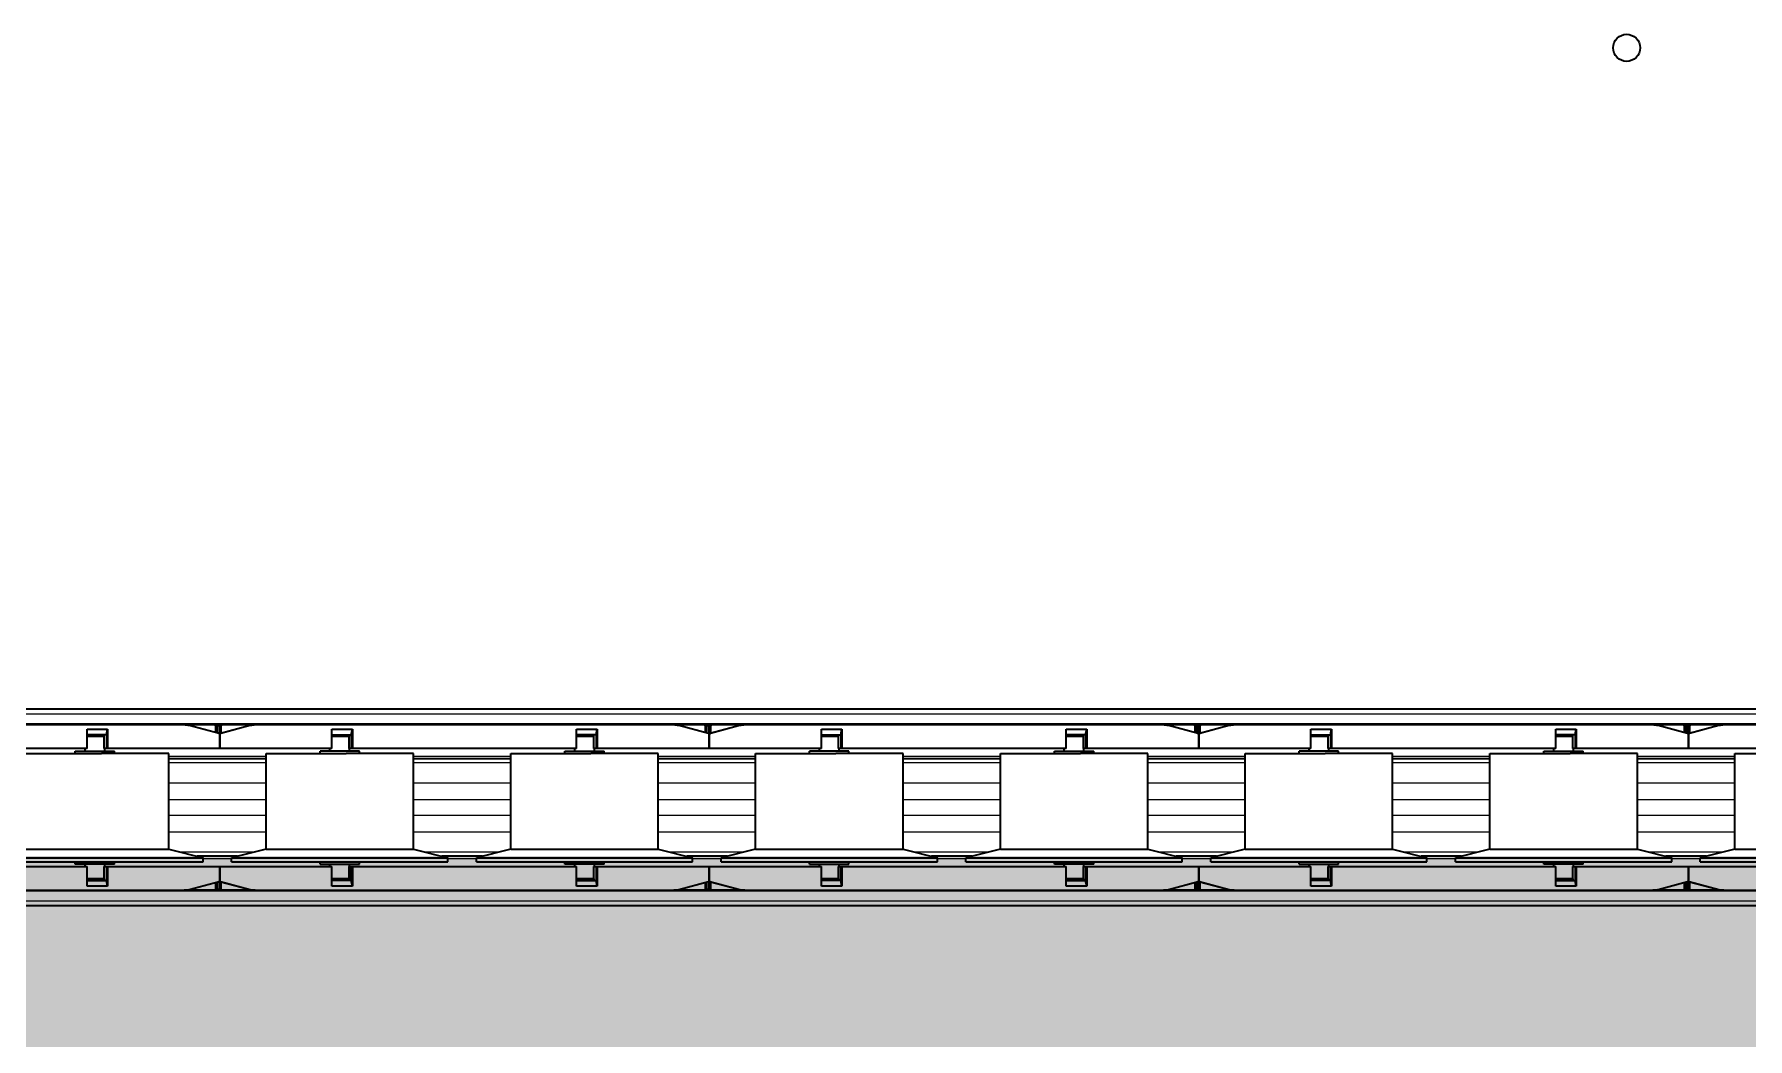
# Model space of a CAD drawing. Header units: inches. Extents: x 185496 to 352137, y 107182 to 179410.
# Drawn here: x 237867.9 to 238216.6, y 165410.5 to 165614.7 of the extents above; entities that cross this region are included whole.
import ezdxf

# ---------------------------------------------------------------- set-up
doc = ezdxf.new("R2010")
doc.units = ezdxf.units.IN
doc.header["$MEASUREMENT"] = 0
doc.layers.add('DIM', color=2, linetype='Continuous')
doc.layers.add('ZSX', color=4, linetype='Continuous')

# ---------------------------------------------------------------- blocks, each defined once
blk = doc.blocks.new('生产区')
at = {"layer": 'ZSX', "color": 0, "const_width": 0.35, "elevation": -1257.5994}
blk.add_lwpolyline([(120630.4528, 1544.4298), (120678.1725, 1544.4298)], dxfattribs=at)
blk = doc.blocks.new('liaojia')
at = {"color": 7, "lineweight": 35}
for p, q in [((800063.27, -279446.99), (800063.27, -280642.43)), ((800066.47, -279446.92), (800066.47, -280642.36)), ((800063.27, -279449.31), (800063.27, -280642.59)), ((800103.27, -279464.13), (800103.27, -280642.43))]:
    blk.add_line(p, q, dxfattribs=at)
at = {"color": 7, "lineweight": 13}
for p, q in [((800064.27, -279446.91), (800064.27, -280642.34)), ((800066.27, -279446.91), (800066.27, -280642.34)), ((800100.27, -279465.13), (800100.27, -280642.34)), ((800102.27, -279465.13), (800102.27, -280642.34))]:
    blk.add_line(p, q, dxfattribs=at)
at = {"color": 7, "lineweight": 35, "ltscale": 0.212965}
for p, q in [((800066.47, -279553.75), (800066.47, -279638.93)), ((800100.07, -279638.93), (800100.07, -279553.75)), ((800066.47, -279653.37), (800066.47, -279738.55)), ((800100.07, -279738.55), (800100.07, -279653.37)), ((800066.47, -279752.99), (800066.47, -279838.17)), ((800100.07, -279838.17), (800100.07, -279752.99)), ((800066.47, -279852.6), (800066.47, -279937.79)), ((800100.07, -279937.79), (800100.07, -279852.6)), ((800066.47, -279952.22), (800066.47, -280037.41)), ((800100.07, -280037.41), (800100.07, -279952.22))]:
    blk.add_line(p, q, dxfattribs=at)
at = {"color": 7, "lineweight": 35, "ltscale": 0.040768}
for p, q in [((800072.27, -279636.72), (800072.27, -279620.41)), ((800091.73, -279636.72), (800091.73, -279620.41)), ((800072.27, -279686.53), (800072.27, -279670.22)), ((800091.73, -279686.53), (800091.73, -279670.22)), ((800072.27, -279736.34), (800072.27, -279720.03)), ((800091.73, -279736.34), (800091.73, -279720.03)), ((800072.27, -279786.15), (800072.27, -279769.84)), ((800091.73, -279786.15), (800091.73, -279769.84)), ((800072.27, -279835.96), (800072.27, -279819.65)), ((800091.73, -279835.96), (800091.73, -279819.65)), ((800072.27, -279885.77), (800072.27, -279869.46)), ((800091.73, -279885.77), (800091.73, -279869.46)), ((800072.27, -279935.58), (800072.27, -279919.27)), ((800091.73, -279935.58), (800091.73, -279919.27)), ((800072.27, -279985.39), (800072.27, -279969.08)), ((800091.73, -279985.39), (800091.73, -279969.08))]:
    blk.add_line(p, q, dxfattribs=at)
at = {"color": 7, "lineweight": 35, "ltscale": 0.059793}
for p, q in [((800093.47, -279643.72), (800093.47, -279619.8)), ((800094.27, -279643.72), (800094.27, -279619.8)), ((800093.47, -279793.15), (800093.47, -279769.23)), ((800094.27, -279793.15), (800094.27, -279769.23)), ((800093.47, -279842.96), (800093.47, -279819.04)), ((800094.27, -279842.96), (800094.27, -279819.04)), ((800093.47, -279892.77), (800093.47, -279868.85)), ((800094.27, -279892.77), (800094.27, -279868.85)), ((800093.47, -279942.58), (800093.47, -279918.66)), ((800094.27, -279942.58), (800094.27, -279918.66)), ((800093.47, -279992.39), (800093.47, -279968.47)), ((800094.27, -279992.39), (800094.27, -279968.47))]:
    blk.add_line(p, q, dxfattribs=at)
at = {"color": 7, "lineweight": 35, "ltscale": 0.057032}
for p, q in [((800071.27, -279623.34), (800071.27, -279646.15)), ((800095.27, -279646.15), (800095.27, -279623.34)), ((800071.27, -279646.15), (800071.27, -279668.96)), ((800095.27, -279668.96), (800095.27, -279646.15)), ((800071.27, -279722.96), (800071.27, -279745.77)), ((800095.27, -279745.77), (800095.27, -279722.96)), ((800071.27, -279745.77), (800071.27, -279768.58)), ((800095.27, -279768.58), (800095.27, -279745.77)), ((800071.27, -279822.57), (800071.27, -279845.39)), ((800095.27, -279845.39), (800095.27, -279822.57)), ((800071.27, -279845.39), (800071.27, -279868.2)), ((800095.27, -279868.2), (800095.27, -279845.39)), ((800071.27, -279922.19), (800071.27, -279945.01)), ((800095.27, -279945.01), (800095.27, -279922.19)), ((800071.27, -279945.01), (800071.27, -279967.82)), ((800095.27, -279967.82), (800095.27, -279945.01))]:
    blk.add_line(p, q, dxfattribs=at)
at = {"color": 7, "lineweight": 35, "ltscale": 0.048637}
for p, q in [((800091.73, -279636.72), (800072.27, -279636.72)), ((800091.73, -279656.53), (800072.27, -279656.53)), ((800091.73, -279686.53), (800072.27, -279686.53)), ((800091.73, -279706.34), (800072.27, -279706.34)), ((800091.73, -279736.34), (800072.27, -279736.34)), ((800091.73, -279756.15), (800072.27, -279756.15)), ((800091.73, -279786.15), (800072.27, -279786.15)), ((800091.73, -279805.96), (800072.27, -279805.96)), ((800091.73, -279835.96), (800072.27, -279835.96)), ((800091.73, -279855.77), (800072.27, -279855.77)), ((800091.73, -279885.77), (800072.27, -279885.77)), ((800091.73, -279905.58), (800072.27, -279905.58)), ((800091.73, -279935.58), (800072.27, -279935.58)), ((800091.73, -279955.39), (800072.27, -279955.39))]:
    blk.add_line(p, q, dxfattribs=at)
at = {"color": 7, "lineweight": 13, "ltscale": 0.049524}
for p, q in [((800072.87, -279636.72), (800072.87, -279656.53)), ((800074.19, -279636.72), (800074.19, -279656.53)), ((800078.31, -279636.72), (800078.31, -279656.53)), ((800081.67, -279636.72), (800081.67, -279656.53)), ((800084.88, -279636.72), (800084.88, -279656.53)), ((800088.24, -279636.72), (800088.24, -279656.53)), ((800072.87, -279686.53), (800072.87, -279706.34)), ((800074.19, -279686.53), (800074.19, -279706.34)), ((800078.31, -279686.53), (800078.31, -279706.34)), ((800081.67, -279686.53), (800081.67, -279706.34)), ((800084.88, -279686.53), (800084.88, -279706.34)), ((800088.24, -279686.53), (800088.24, -279706.34)), ((800072.87, -279736.34), (800072.87, -279756.15)), ((800074.19, -279736.34), (800074.19, -279756.15)), ((800074.19, -279786.15), (800074.19, -279805.96)), ((800078.31, -279786.15), (800078.31, -279805.96)), ((800081.67, -279786.15), (800081.67, -279805.96)), ((800084.88, -279786.15), (800084.88, -279805.96)), ((800088.24, -279786.15), (800088.24, -279805.96)), ((800072.87, -279835.96), (800072.87, -279855.77)), ((800074.19, -279835.96), (800074.19, -279855.77)), ((800078.31, -279835.96), (800078.31, -279855.77)), ((800081.67, -279835.96), (800081.67, -279855.77)), ((800084.88, -279835.96), (800084.88, -279855.77)), ((800088.24, -279835.96), (800088.24, -279855.77)), ((800072.87, -279885.77), (800072.87, -279905.58)), ((800074.19, -279885.77), (800074.19, -279905.58)), ((800078.31, -279885.77), (800078.31, -279905.58)), ((800081.67, -279885.77), (800081.67, -279905.58)), ((800084.88, -279885.77), (800084.88, -279905.58)), ((800088.24, -279885.77), (800088.24, -279905.58)), ((800072.87, -279935.58), (800072.87, -279955.39)), ((800074.19, -279935.58), (800074.19, -279955.39)), ((800078.31, -279935.58), (800078.31, -279955.39)), ((800081.67, -279935.58), (800081.67, -279955.39)), ((800084.88, -279935.58), (800084.88, -279955.39)), ((800088.24, -279935.58), (800088.24, -279955.39))]:
    blk.add_line(p, q, dxfattribs=at)
at = {"color": 7, "lineweight": 35, "ltscale": 0.049524}
for p, q in [((800073.37, -279636.72), (800073.37, -279656.53)), ((800073.37, -279686.53), (800073.37, -279706.34)), ((800073.37, -279736.34), (800073.37, -279756.15)), ((800073.37, -279835.96), (800073.37, -279855.77)), ((800073.37, -279885.77), (800073.37, -279905.58)), ((800073.37, -279935.58), (800073.37, -279955.39))]:
    blk.add_line(p, q, dxfattribs=at)
at = {"color": 7, "lineweight": 35, "ltscale": 0.018036}
for p, q in [((800091.73, -279636.72), (800093.47, -279643.72)), ((800091.73, -279656.53), (800093.47, -279649.53)), ((800091.73, -279686.53), (800093.47, -279693.53)), ((800091.73, -279706.34), (800093.47, -279699.34)), ((800091.73, -279736.34), (800093.47, -279743.34)), ((800091.73, -279756.15), (800093.47, -279749.15)), ((800091.73, -279786.15), (800093.47, -279793.15)), ((800091.73, -279805.96), (800093.47, -279798.96)), ((800091.73, -279835.96), (800093.47, -279842.96)), ((800091.73, -279855.77), (800093.47, -279848.77)), ((800091.73, -279885.77), (800093.47, -279892.77)), ((800091.73, -279905.58), (800093.47, -279898.58)), ((800091.73, -279935.58), (800093.47, -279942.58)), ((800091.73, -279955.39), (800093.47, -279948.39))]:
    blk.add_line(p, q, dxfattribs=at)
at = {"color": 7, "lineweight": 35, "ltscale": 4.15802e-05}
for p, q in [((800066.47, -279638.93), (800066.47, -279638.95)), ((800066.47, -279838.17), (800066.47, -279838.19)), ((800066.47, -279937.79), (800066.47, -279937.81))]:
    blk.add_line(p, q, dxfattribs=at)
at = {"color": 7, "lineweight": 35, "ltscale": 0.015631}
for p, q in [((800066.61, -279639.96), (800068.23, -279646)), ((800098.31, -279646), (800099.94, -279639.96)), ((800066.61, -279739.58), (800068.23, -279745.62)), ((800098.31, -279745.62), (800099.94, -279739.58)), ((800068.23, -279745.92), (800066.61, -279751.95)), ((800099.94, -279751.95), (800098.31, -279745.92)), ((800066.61, -279839.2), (800068.23, -279845.24)), ((800098.31, -279845.24), (800099.94, -279839.2)), ((800068.23, -279845.54), (800066.61, -279851.57)), ((800099.94, -279851.57), (800098.31, -279845.54)), ((800066.61, -279938.82), (800068.23, -279944.86)), ((800098.31, -279944.86), (800099.94, -279938.82)), ((800068.23, -279945.15), (800066.61, -279951.19)), ((800099.94, -279951.19), (800098.31, -279945.15))]:
    blk.add_line(p, q, dxfattribs=at)
at = {"color": 7, "lineweight": 13, "ltscale": 0.000675583}
for p, q in [((800066.61, -279640.23), (800066.61, -279639.96)), ((800099.94, -279639.96), (800099.94, -279640.23)), ((800066.61, -279739.85), (800066.61, -279739.58)), ((800099.94, -279739.58), (800099.94, -279739.85))]:
    blk.add_line(p, q, dxfattribs=at)
at = {"color": 7, "lineweight": 35, "ltscale": 0.014723}
for p, q in [((800068.14, -279645.92), (800066.61, -279640.23)), ((800099.94, -279640.23), (800098.41, -279645.92)), ((800068.14, -279745.54), (800066.61, -279739.85)), ((800099.94, -279739.85), (800098.41, -279745.54))]:
    blk.add_line(p, q, dxfattribs=at)
at = {"color": 7, "lineweight": 13, "ltscale": 0.036825}
for p, q in [((800092.36, -279639.26), (800092.36, -279653.99)), ((800092.36, -279689.07), (800092.36, -279703.8)), ((800092.36, -279738.88), (800092.36, -279753.61)), ((800092.36, -279788.69), (800092.36, -279803.42)), ((800092.36, -279838.5), (800092.36, -279853.23)), ((800092.36, -279888.31), (800092.36, -279903.04)), ((800092.36, -279938.12), (800092.36, -279952.85))]:
    blk.add_line(p, q, dxfattribs=at)
at = {"color": 7, "lineweight": 35, "ltscale": 0.000675583}
for p, q in [((800100.07, -279639.2), (800100.07, -279638.93)), ((800100.07, -279738.82), (800100.07, -279738.55))]:
    blk.add_line(p, q, dxfattribs=at)
at = {"color": 7, "lineweight": 35, "ltscale": 0.036052}
for p, q in [((800100.07, -279638.94), (800100.07, -279653.37)), ((800100.07, -279738.56), (800100.07, -279752.98)), ((800100.07, -279838.18), (800100.07, -279852.6)), ((800100.07, -279937.8), (800100.07, -279952.22))]:
    blk.add_line(p, q, dxfattribs=at)
at = {"color": 7, "lineweight": 35, "ltscale": 0.000635253}
for p, q in [((800066.54, -279645.92), (800066.47, -279645.68)), ((800066.54, -279745.54), (800066.47, -279745.29)), ((800100.07, -279745.29), (800100.01, -279745.54))]:
    blk.add_line(p, q, dxfattribs=at)
at = {"color": 7, "lineweight": 35, "ltscale": 0.020541}
for p, q in [((800093.17, -279642.52), (800093.17, -279650.73)), ((800093.17, -279692.33), (800093.17, -279700.54)), ((800093.17, -279742.14), (800093.17, -279750.35)), ((800093.17, -279791.94), (800093.17, -279800.16)), ((800093.17, -279841.75), (800093.17, -279849.97)), ((800093.17, -279891.56), (800093.17, -279899.78)), ((800093.17, -279941.37), (800093.17, -279949.59))]:
    blk.add_line(p, q, dxfattribs=at)
at = {"color": 7, "lineweight": 35, "ltscale": 0.002}
for p, q in [((800094.27, -279643.72), (800093.47, -279643.72)), ((800094.27, -279649.53), (800093.47, -279649.53)), ((800094.27, -279693.53), (800093.47, -279693.53)), ((800094.27, -279699.34), (800093.47, -279699.34)), ((800094.27, -279743.34), (800093.47, -279743.34)), ((800094.27, -279749.15), (800093.47, -279749.15)), ((800094.27, -279793.15), (800093.47, -279793.15)), ((800094.27, -279798.96), (800093.47, -279798.96)), ((800094.27, -279842.96), (800093.47, -279842.96)), ((800094.27, -279848.77), (800093.47, -279848.77)), ((800094.27, -279892.77), (800093.47, -279892.77)), ((800094.27, -279898.58), (800093.47, -279898.58)), ((800094.27, -279942.58), (800093.47, -279942.58)), ((800094.27, -279948.39), (800093.47, -279948.39))]:
    blk.add_line(p, q, dxfattribs=at)
at = {"color": 7, "lineweight": 13, "ltscale": 0.014524}
for p, q in [((800093.67, -279643.72), (800093.67, -279649.53)), ((800093.67, -279693.53), (800093.67, -279699.34)), ((800093.67, -279743.34), (800093.67, -279749.15)), ((800093.67, -279793.15), (800093.67, -279798.96)), ((800093.67, -279842.96), (800093.67, -279848.77)), ((800093.67, -279892.77), (800093.67, -279898.58)), ((800093.67, -279942.58), (800093.67, -279948.39))]:
    blk.add_line(p, q, dxfattribs=at)
at = {"color": 7, "lineweight": 35, "ltscale": 0.000635622}
for p, q in [((800100.07, -279645.68), (800100.01, -279645.92)), ((800066.47, -279647.16), (800066.54, -279646.92)), ((800100.01, -279646.92), (800100.07, -279647.16)), ((800066.47, -279746.78), (800066.54, -279746.54)), ((800100.01, -279746.54), (800100.07, -279746.78)), ((800066.54, -279845.16), (800066.47, -279844.91)), ((800066.47, -279846.4), (800066.54, -279846.16)), ((800100.07, -279844.91), (800100.01, -279845.16)), ((800100.01, -279846.16), (800100.07, -279846.4)), ((800066.54, -279944.78), (800066.47, -279944.53)), ((800100.07, -279944.53), (800100.01, -279944.78))]:
    blk.add_line(p, q, dxfattribs=at)
at = {"color": 7, "lineweight": 35, "ltscale": 0.001135}
for p, q in [((800066.47, -279646.24), (800066.6, -279646.68)), ((800099.95, -279646.68), (800100.07, -279646.24)), ((800066.47, -279745.86), (800066.6, -279746.3)), ((800099.95, -279746.3), (800100.07, -279745.86)), ((800066.47, -279845.48), (800066.6, -279845.92)), ((800099.95, -279845.92), (800100.07, -279845.48)), ((800066.47, -279945.1), (800066.6, -279945.54)), ((800099.95, -279945.54), (800100.07, -279945.1))]:
    blk.add_line(p, q, dxfattribs=at)
at = {"color": 7, "lineweight": 35, "ltscale": 0.004}
for p, q in [((800066.54, -279645.92), (800068.14, -279645.92)), ((800098.41, -279645.92), (800100.01, -279645.92)), ((800066.54, -279745.54), (800068.14, -279745.54)), ((800098.41, -279745.54), (800100.01, -279745.54)), ((800066.54, -279845.16), (800068.14, -279845.16)), ((800098.41, -279845.16), (800100.01, -279845.16)), ((800066.54, -279944.78), (800068.14, -279944.78)), ((800098.41, -279944.78), (800100.01, -279944.78))]:
    blk.add_line(p, q, dxfattribs=at)
at = {"color": 7, "lineweight": 35, "ltscale": 0.000697327}
for p, q in [((800066.54, -279646.2), (800066.54, -279645.92)), ((800100.01, -279645.92), (800100.01, -279646.2)), ((800066.54, -279745.82), (800066.54, -279745.54)), ((800100.01, -279745.54), (800100.01, -279745.82))]:
    blk.add_line(p, q, dxfattribs=at)
at = {"color": 7, "lineweight": 35, "ltscale": 0.004222}
for p, q in [((800068.23, -279646.2), (800066.54, -279646.2)), ((800100.01, -279646.2), (800098.32, -279646.2)), ((800068.23, -279745.82), (800066.54, -279745.82)), ((800100.01, -279745.82), (800098.32, -279745.82)), ((800068.23, -279845.44), (800066.54, -279845.44)), ((800100.01, -279845.44), (800098.32, -279845.44)), ((800068.23, -279945.06), (800066.54, -279945.06)), ((800100.01, -279945.06), (800098.32, -279945.06))]:
    blk.add_line(p, q, dxfattribs=at)
at = {"color": 7, "lineweight": 35, "ltscale": 0.001289}
for p, q in [((800066.67, -279646.7), (800066.54, -279646.2)), ((800100.01, -279646.2), (800099.87, -279646.7)), ((800066.67, -279746.32), (800066.54, -279745.82)), ((800100.01, -279745.82), (800099.87, -279746.32))]:
    blk.add_line(p, q, dxfattribs=at)
at = {"color": 7, "lineweight": 35, "ltscale": 0.003818}
for p, q in [((800068.07, -279646.92), (800066.54, -279646.92)), ((800100.01, -279646.92), (800098.48, -279646.92)), ((800068.07, -279746.54), (800066.54, -279746.54)), ((800100.01, -279746.54), (800098.48, -279746.54)), ((800068.07, -279846.16), (800066.54, -279846.16)), ((800100.01, -279846.16), (800098.48, -279846.16)), ((800068.07, -279945.78), (800066.54, -279945.78)), ((800100.01, -279945.78), (800098.48, -279945.78))]:
    blk.add_line(p, q, dxfattribs=at)
at = {"color": 7, "lineweight": 13, "ltscale": 0.000175476}
for p, q in [((800066.6, -279646.61), (800066.6, -279646.68)), ((800099.95, -279646.61), (800099.95, -279646.68)), ((800066.6, -279746.23), (800066.6, -279746.3)), ((800099.95, -279746.23), (800099.95, -279746.3)), ((800066.6, -279845.85), (800066.6, -279845.92)), ((800099.95, -279845.85), (800099.95, -279845.92))]:
    blk.add_line(p, q, dxfattribs=at)
at = {"color": 7, "lineweight": 35, "ltscale": 0.000493763}
for p, q in [((800066.6, -279646.61), (800066.65, -279646.8)), ((800066.6, -279746.23), (800066.65, -279746.42)), ((800066.6, -279845.85), (800066.65, -279846.04))]:
    blk.add_line(p, q, dxfattribs=at)
at = {"color": 7, "lineweight": 35, "ltscale": 0.01563}
for p, q in [((800068.23, -279646.3), (800066.61, -279652.33)), ((800099.94, -279652.33), (800098.31, -279646.3))]:
    blk.add_line(p, q, dxfattribs=at)
at = {"color": 7, "lineweight": 35, "ltscale": 0.000567703}
for p, q in [((800066.62, -279646.92), (800066.67, -279646.7)), ((800066.62, -279746.54), (800066.67, -279746.32))]:
    blk.add_line(p, q, dxfattribs=at)
at = {"color": 7, "lineweight": 35, "ltscale": 0.00363}
for p, q in [((800066.67, -279646.7), (800068.13, -279646.7)), ((800068.13, -279646.7), (800066.67, -279646.7)), ((800066.67, -279746.32), (800068.13, -279746.32)), ((800068.13, -279746.32), (800066.67, -279746.32)), ((800066.67, -279845.94), (800068.13, -279845.94)), ((800068.13, -279845.94), (800066.67, -279845.94)), ((800066.67, -279945.56), (800068.13, -279945.56)), ((800068.13, -279945.56), (800066.67, -279945.56))]:
    blk.add_line(p, q, dxfattribs=at)
at = {"color": 7, "lineweight": 35, "ltscale": 0.000907396}
for p, q in [((800068.23, -279646.22), (800068.14, -279645.87)), ((800068.23, -279845.46), (800068.14, -279845.11))]:
    blk.add_line(p, q, dxfattribs=at)
at = {"color": 7, "lineweight": 35, "ltscale": 0.000130844}
for p, q in [((800068.14, -279645.92), (800068.14, -279645.87)), ((800098.41, -279645.87), (800098.41, -279645.92)), ((800068.14, -279845.16), (800068.14, -279845.11)), ((800098.41, -279845.11), (800098.41, -279845.16)), ((800068.14, -279944.78), (800068.14, -279944.73)), ((800098.41, -279944.73), (800098.41, -279944.78))]:
    blk.add_line(p, q, dxfattribs=at)
at = {"color": 7, "lineweight": 13, "ltscale": 0.000544739}
for p, q in [((800068.23, -279646), (800068.23, -279646.22)), ((800098.31, -279646.22), (800098.31, -279646)), ((800068.23, -279745.62), (800068.23, -279745.84)), ((800098.31, -279745.84), (800098.31, -279745.62)), ((800068.23, -279845.24), (800068.23, -279845.46)), ((800098.31, -279845.46), (800098.31, -279845.24))]:
    blk.add_line(p, q, dxfattribs=at)
at = {"color": 7, "lineweight": 35, "ltscale": 0.007116}
for p, q in [((800071.27, -279646.15), (800068.43, -279646.15)), ((800068.43, -279646.15), (800071.27, -279646.15)), ((800071.27, -279745.77), (800068.43, -279745.77)), ((800068.43, -279745.77), (800071.27, -279745.77)), ((800071.27, -279845.39), (800068.43, -279845.39)), ((800068.43, -279845.39), (800071.27, -279845.39)), ((800071.27, -279945.01), (800068.43, -279945.01)), ((800068.43, -279945.01), (800071.27, -279945.01))]:
    blk.add_line(p, q, dxfattribs=at)
at = {"color": 7, "lineweight": 35, "ltscale": 0.007117}
for p, q in [((800098.12, -279646.15), (800095.27, -279646.15)), ((800095.27, -279646.15), (800098.12, -279646.15)), ((800098.12, -279745.77), (800095.27, -279745.77)), ((800095.27, -279745.77), (800098.12, -279745.77)), ((800098.12, -279845.39), (800095.27, -279845.39)), ((800095.27, -279845.39), (800098.12, -279845.39)), ((800098.12, -279945.01), (800095.27, -279945.01)), ((800095.27, -279945.01), (800098.12, -279945.01))]:
    blk.add_line(p, q, dxfattribs=at)
at = {"color": 7, "lineweight": 35, "ltscale": 0.000544739}
for p, q in [((800095.27, -279646.37), (800095.27, -279646.15)), ((800095.27, -279745.99), (800095.27, -279745.77)), ((800095.27, -279845.61), (800095.27, -279845.39)), ((800095.27, -279945.23), (800095.27, -279945.01))]:
    blk.add_line(p, q, dxfattribs=at)
at = {"color": 7, "lineweight": 35, "ltscale": 0.000827789}
for p, q in [((800095.27, -279646.7), (800095.27, -279646.37)), ((800095.27, -279746.32), (800095.27, -279745.99))]:
    blk.add_line(p, q, dxfattribs=at)
at = {"color": 7, "lineweight": 35, "ltscale": 0.000522995}
for p, q in [((800095.27, -279646.91), (800095.27, -279646.7)), ((800095.27, -279746.53), (800095.27, -279746.32)), ((800095.27, -279846.15), (800095.27, -279845.94)), ((800095.27, -279945.77), (800095.27, -279945.56))]:
    blk.add_line(p, q, dxfattribs=at)
at = {"color": 7, "lineweight": 35, "ltscale": 0.000907297}
for p, q in [((800098.41, -279645.87), (800098.31, -279646.22)), ((800098.41, -279845.11), (800098.31, -279845.46))]:
    blk.add_line(p, q, dxfattribs=at)
at = {"color": 7, "lineweight": 35, "ltscale": 0.003631}
for p, q in [((800098.42, -279646.7), (800099.87, -279646.7)), ((800099.87, -279646.7), (800098.42, -279646.7)), ((800098.42, -279746.32), (800099.87, -279746.32)), ((800099.87, -279746.32), (800098.42, -279746.32)), ((800098.42, -279845.94), (800099.87, -279845.94)), ((800099.87, -279845.94), (800098.42, -279845.94)), ((800098.42, -279945.56), (800099.87, -279945.56)), ((800099.87, -279945.56), (800098.42, -279945.56))]:
    blk.add_line(p, q, dxfattribs=at)
at = {"color": 7, "lineweight": 35, "ltscale": 0.000567604}
for p, q in [((800099.87, -279646.7), (800099.93, -279646.92)), ((800099.87, -279746.32), (800099.93, -279746.54))]:
    blk.add_line(p, q, dxfattribs=at)
at = {"color": 7, "lineweight": 35, "ltscale": 0.000493862}
for p, q in [((800099.9, -279646.8), (800099.95, -279646.61)), ((800099.9, -279746.42), (800099.95, -279746.23)), ((800099.9, -279846.04), (800099.95, -279845.85))]:
    blk.add_line(p, q, dxfattribs=at)
at = {"color": 7, "lineweight": 35, "ltscale": 0.050206}
for p, q in [((800093.47, -279669.61), (800093.47, -279649.53)), ((800094.27, -279669.61), (800094.27, -279649.53)), ((800093.47, -279719.42), (800093.47, -279699.34)), ((800094.27, -279719.42), (800094.27, -279699.34)), ((800093.47, -279819.04), (800093.47, -279798.96)), ((800094.27, -279819.04), (800094.27, -279798.96)), ((800093.47, -279868.85), (800093.47, -279848.77)), ((800094.27, -279868.85), (800094.27, -279848.77)), ((800093.47, -279918.66), (800093.47, -279898.58)), ((800094.27, -279918.66), (800094.27, -279898.58)), ((800093.47, -279968.47), (800093.47, -279948.39)), ((800094.27, -279968.47), (800094.27, -279948.39))]:
    blk.add_line(p, q, dxfattribs=at)
at = {"color": 7, "lineweight": 35, "ltscale": 0.034232}
for p, q in [((800072.27, -279656.53), (800072.27, -279670.22)), ((800091.73, -279670.22), (800091.73, -279656.53)), ((800072.27, -279706.34), (800072.27, -279720.03)), ((800091.73, -279720.03), (800091.73, -279706.34)), ((800072.27, -279756.15), (800072.27, -279769.84)), ((800091.73, -279769.84), (800091.73, -279756.15)), ((800072.27, -279805.96), (800072.27, -279819.65)), ((800091.73, -279819.65), (800091.73, -279805.96)), ((800072.27, -279855.77), (800072.27, -279869.46)), ((800091.73, -279869.46), (800091.73, -279855.77)), ((800072.27, -279905.58), (800072.27, -279919.27)), ((800091.73, -279919.27), (800091.73, -279905.58)), ((800072.27, -279955.39), (800072.27, -279969.08)), ((800091.73, -279969.08), (800091.73, -279955.39))]:
    blk.add_line(p, q, dxfattribs=at)
at = {"color": 7, "lineweight": 35, "ltscale": 0.01046}
for p, q in [((800067.31, -279673.15), (800067.31, -279668.96)), ((800099.24, -279668.96), (800099.24, -279673.15)), ((800067.31, -279722.96), (800067.31, -279718.77)), ((800099.24, -279718.77), (800099.24, -279722.96)), ((800067.31, -279772.77), (800067.31, -279768.58)), ((800099.24, -279768.58), (800099.24, -279772.77)), ((800067.31, -279822.57), (800067.31, -279818.39)), ((800099.24, -279818.39), (800099.24, -279822.57)), ((800067.31, -279872.38), (800067.31, -279868.2)), ((800099.24, -279868.2), (800099.24, -279872.38)), ((800067.31, -279922.19), (800067.31, -279918.01)), ((800099.24, -279918.01), (800099.24, -279922.19)), ((800067.31, -279972), (800067.31, -279967.82)), ((800099.24, -279967.82), (800099.24, -279972))]:
    blk.add_line(p, q, dxfattribs=at)
at = {"color": 7, "lineweight": 35, "ltscale": 0.009914}
for p, q in [((800067.31, -279668.96), (800071.27, -279668.96)), ((800095.27, -279668.96), (800099.24, -279668.96)), ((800071.27, -279673.15), (800067.31, -279673.15)), ((800099.24, -279673.15), (800095.27, -279673.15)), ((800067.31, -279718.77), (800071.27, -279718.77)), ((800095.27, -279718.77), (800099.24, -279718.77)), ((800071.27, -279722.96), (800067.31, -279722.96)), ((800099.24, -279722.96), (800095.27, -279722.96)), ((800067.31, -279768.58), (800071.27, -279768.58)), ((800095.27, -279768.58), (800099.24, -279768.58)), ((800071.27, -279772.77), (800067.31, -279772.77)), ((800099.24, -279772.77), (800095.27, -279772.77)), ((800067.31, -279818.39), (800071.27, -279818.39)), ((800095.27, -279818.39), (800099.24, -279818.39)), ((800071.27, -279822.57), (800067.31, -279822.57)), ((800099.24, -279822.57), (800095.27, -279822.57)), ((800067.31, -279868.2), (800071.27, -279868.2)), ((800095.27, -279868.2), (800099.24, -279868.2)), ((800071.27, -279872.38), (800067.31, -279872.38)), ((800099.24, -279872.38), (800095.27, -279872.38)), ((800067.31, -279918.01), (800071.27, -279918.01)), ((800095.27, -279918.01), (800099.24, -279918.01)), ((800071.27, -279922.19), (800067.31, -279922.19)), ((800099.24, -279922.19), (800095.27, -279922.19)), ((800067.31, -279967.82), (800071.27, -279967.82)), ((800095.27, -279967.82), (800099.24, -279967.82)), ((800071.27, -279972), (800067.31, -279972)), ((800099.24, -279972), (800095.27, -279972))]:
    blk.add_line(p, q, dxfattribs=at)
at = {"color": 7, "lineweight": 35, "ltscale": 0.002965}
for p, q in [((800068.47, -279669.18), (800067.31, -279668.96)), ((800099.24, -279668.96), (800098.07, -279669.18)), ((800068.47, -279718.99), (800067.31, -279718.77)), ((800099.24, -279718.77), (800098.07, -279718.99)), ((800068.47, -279768.8), (800067.31, -279768.58)), ((800099.24, -279768.58), (800098.07, -279768.8)), ((800068.47, -279818.61), (800067.31, -279818.39)), ((800099.24, -279818.39), (800098.07, -279818.61)), ((800068.47, -279868.42), (800067.31, -279868.2)), ((800099.24, -279868.2), (800098.07, -279868.42)), ((800068.47, -279918.23), (800067.31, -279918.01)), ((800099.24, -279918.01), (800098.07, -279918.23)), ((800068.47, -279968.04), (800067.31, -279967.82)), ((800099.24, -279967.82), (800098.07, -279968.04))]:
    blk.add_line(p, q, dxfattribs=at)
at = {"color": 7, "lineweight": 35, "ltscale": 0.007}
for p, q in [((800068.47, -279669.18), (800071.27, -279669.18)), ((800095.27, -279669.18), (800098.07, -279669.18)), ((800068.47, -279718.99), (800071.27, -279718.99)), ((800098.07, -279718.99), (800095.27, -279718.99)), ((800068.47, -279768.8), (800071.27, -279768.8)), ((800095.27, -279768.8), (800098.07, -279768.8)), ((800068.47, -279818.61), (800071.27, -279818.61)), ((800098.07, -279818.61), (800095.27, -279818.61)), ((800068.47, -279868.42), (800071.27, -279868.42)), ((800095.27, -279868.42), (800098.07, -279868.42)), ((800068.47, -279918.23), (800071.27, -279918.23)), ((800098.07, -279918.23), (800095.27, -279918.23)), ((800068.47, -279968.04), (800071.27, -279968.04)), ((800095.27, -279968.04), (800098.07, -279968.04))]:
    blk.add_line(p, q, dxfattribs=at)
at = {"color": 7, "lineweight": 35, "ltscale": 0.009916}
for p, q in [((800068.47, -279669.18), (800068.47, -279673.15)), ((800098.07, -279673.15), (800098.07, -279669.18)), ((800068.47, -279722.96), (800068.47, -279718.99)), ((800098.07, -279718.99), (800098.07, -279722.96)), ((800068.47, -279768.8), (800068.47, -279772.77)), ((800098.07, -279772.77), (800098.07, -279768.8))]:
    blk.add_line(p, q, dxfattribs=at)
at = {"color": 7, "lineweight": 35, "ltscale": 0.000749969}
for p, q in [((800068.77, -279669.64), (800068.47, -279669.64)), ((800097.77, -279669.64), (800098.07, -279669.64)), ((800068.47, -279719.45), (800068.77, -279719.45)), ((800097.77, -279719.45), (800098.07, -279719.45)), ((800068.77, -279769.26), (800068.47, -279769.26)), ((800097.77, -279769.26), (800098.07, -279769.26)), ((800068.47, -279819.07), (800068.77, -279819.07)), ((800097.77, -279819.07), (800098.07, -279819.07)), ((800068.77, -279868.88), (800068.47, -279868.88)), ((800097.77, -279868.88), (800098.07, -279868.88)), ((800068.47, -279918.69), (800068.77, -279918.69)), ((800097.77, -279918.69), (800098.07, -279918.69)), ((800068.77, -279968.5), (800068.47, -279968.5)), ((800097.77, -279968.5), (800098.07, -279968.5))]:
    blk.add_line(p, q, dxfattribs=at)
at = {"color": 7, "lineweight": 35, "ltscale": 0.00625}
for p, q in [((800071.27, -279669.64), (800068.77, -279669.64)), ((800097.77, -279669.64), (800095.27, -279669.64)), ((800071.27, -279719.45), (800068.77, -279719.45)), ((800097.77, -279719.45), (800095.27, -279719.45)), ((800071.27, -279769.26), (800068.77, -279769.26)), ((800097.77, -279769.26), (800095.27, -279769.26)), ((800071.27, -279819.07), (800068.77, -279819.07)), ((800097.77, -279819.07), (800095.27, -279819.07)), ((800071.27, -279868.88), (800068.77, -279868.88)), ((800097.77, -279868.88), (800095.27, -279868.88)), ((800071.27, -279918.69), (800068.77, -279918.69)), ((800097.77, -279918.69), (800095.27, -279918.69)), ((800071.27, -279968.5), (800068.77, -279968.5)), ((800097.77, -279968.5), (800095.27, -279968.5))]:
    blk.add_line(p, q, dxfattribs=at)
at = {"color": 7, "lineweight": 35, "ltscale": 0.004289}
for p, q in [((800068.77, -279671.35), (800068.77, -279669.64)), ((800097.77, -279669.64), (800097.77, -279671.35)), ((800068.77, -279721.16), (800068.77, -279719.45)), ((800097.77, -279719.45), (800097.77, -279721.16)), ((800068.77, -279770.97), (800068.77, -279769.26)), ((800097.77, -279769.26), (800097.77, -279770.97)), ((800068.77, -279870.59), (800068.77, -279868.88)), ((800097.77, -279868.88), (800097.77, -279870.59)), ((800068.77, -279920.4), (800068.77, -279918.69)), ((800097.77, -279918.69), (800097.77, -279920.4)), ((800068.77, -279970.21), (800068.77, -279968.5)), ((800097.77, -279968.5), (800097.77, -279970.21))]:
    blk.add_line(p, q, dxfattribs=at)
at = {"color": 7, "lineweight": 35, "ltscale": 0.00055542}
for p, q in [((800071.27, -279668.96), (800071.27, -279669.18)), ((800095.27, -279669.18), (800095.27, -279668.96)), ((800071.27, -279718.77), (800071.27, -279718.99)), ((800095.27, -279718.99), (800095.27, -279718.77)), ((800071.27, -279768.58), (800071.27, -279768.8)), ((800095.27, -279768.8), (800095.27, -279768.58)), ((800071.27, -279868.2), (800071.27, -279868.42)), ((800095.27, -279868.42), (800095.27, -279868.2))]:
    blk.add_line(p, q, dxfattribs=at)
at = {"color": 7, "lineweight": 35, "ltscale": 0.001138}
for p, q in [((800071.27, -279669.18), (800071.27, -279669.64)), ((800095.27, -279669.64), (800095.27, -279669.18)), ((800071.27, -279718.99), (800071.27, -279719.45)), ((800095.27, -279719.45), (800095.27, -279718.99)), ((800071.27, -279768.8), (800071.27, -279769.26)), ((800095.27, -279769.26), (800095.27, -279768.8)), ((800071.27, -279818.61), (800071.27, -279819.07)), ((800095.27, -279819.07), (800095.27, -279818.61)), ((800071.27, -279868.42), (800071.27, -279868.88)), ((800095.27, -279868.88), (800095.27, -279868.42)), ((800071.27, -279918.23), (800071.27, -279918.69)), ((800095.27, -279918.69), (800095.27, -279918.23)), ((800071.27, -279968.04), (800071.27, -279968.5)), ((800095.27, -279968.5), (800095.27, -279968.04))]:
    blk.add_line(p, q, dxfattribs=at)
at = {"color": 7, "lineweight": 35, "ltscale": 0.00125}
for p, q in [((800071.77, -279669.53), (800071.27, -279669.53)), ((800072.27, -279667.53), (800071.77, -279667.53)), ((800094.77, -279667.53), (800094.27, -279667.53)), ((800095.27, -279669.53), (800094.77, -279669.53)), ((800071.77, -279673.53), (800071.27, -279673.53)), ((800095.27, -279673.53), (800094.77, -279673.53)), ((800072.27, -279675.53), (800071.77, -279675.53)), ((800094.77, -279675.53), (800094.27, -279675.53)), ((800072.27, -279717.34), (800071.77, -279717.34)), ((800094.77, -279717.34), (800094.27, -279717.34)), ((800071.77, -279719.34), (800071.27, -279719.34)), ((800095.27, -279719.34), (800094.77, -279719.34)), ((800071.77, -279723.34), (800071.27, -279723.34)), ((800072.27, -279725.34), (800071.77, -279725.34)), ((800094.77, -279725.34), (800094.27, -279725.34)), ((800095.27, -279723.34), (800094.77, -279723.34)), ((800072.27, -279767.15), (800071.77, -279767.15)), ((800094.77, -279767.15), (800094.27, -279767.15)), ((800071.77, -279769.15), (800071.27, -279769.15)), ((800095.27, -279769.15), (800094.77, -279769.15)), ((800071.77, -279773.15), (800071.27, -279773.15)), ((800095.27, -279773.15), (800094.77, -279773.15)), ((800072.27, -279775.15), (800071.77, -279775.15)), ((800094.77, -279775.15), (800094.27, -279775.15)), ((800071.77, -279818.96), (800071.27, -279818.96)), ((800072.27, -279816.96), (800071.77, -279816.96)), ((800094.77, -279816.96), (800094.27, -279816.96)), ((800095.27, -279818.96), (800094.77, -279818.96)), ((800071.77, -279822.96), (800071.27, -279822.96)), ((800095.27, -279822.96), (800094.77, -279822.96)), ((800072.27, -279824.96), (800071.77, -279824.96)), ((800094.77, -279824.96), (800094.27, -279824.96)), ((800071.77, -279868.77), (800071.27, -279868.77)), ((800072.27, -279866.77), (800071.77, -279866.77)), ((800094.77, -279866.77), (800094.27, -279866.77)), ((800095.27, -279868.77), (800094.77, -279868.77)), ((800071.77, -279872.77), (800071.27, -279872.77)), ((800072.27, -279874.77), (800071.77, -279874.77)), ((800094.77, -279874.77), (800094.27, -279874.77)), ((800095.27, -279872.77), (800094.77, -279872.77)), ((800072.27, -279916.58), (800071.77, -279916.58)), ((800094.77, -279916.58), (800094.27, -279916.58)), ((800071.77, -279918.58), (800071.27, -279918.58)), ((800095.27, -279918.58), (800094.77, -279918.58)), ((800071.77, -279922.58), (800071.27, -279922.58)), ((800072.27, -279924.58), (800071.77, -279924.58)), ((800094.77, -279924.58), (800094.27, -279924.58)), ((800095.27, -279922.58), (800094.77, -279922.58)), ((800072.27, -279966.39), (800071.77, -279966.39)), ((800094.77, -279966.39), (800094.27, -279966.39)), ((800071.77, -279968.39), (800071.27, -279968.39)), ((800095.27, -279968.39), (800094.77, -279968.39)), ((800071.77, -279972.39), (800071.27, -279972.39)), ((800095.27, -279972.39), (800094.77, -279972.39)), ((800072.27, -279974.39), (800071.77, -279974.39)), ((800094.77, -279974.39), (800094.27, -279974.39))]:
    blk.add_line(p, q, dxfattribs=at)
at = {"color": 7, "lineweight": 35, "ltscale": 0.009129}
for p, q in [((800071.77, -279671.18), (800071.77, -279667.53)), ((800094.77, -279667.53), (800094.77, -279671.18)), ((800071.77, -279717.34), (800071.77, -279720.99)), ((800094.77, -279720.99), (800094.77, -279717.34)), ((800071.77, -279770.8), (800071.77, -279767.15)), ((800094.77, -279767.15), (800094.77, -279770.8)), ((800071.77, -279816.96), (800071.77, -279820.61)), ((800094.77, -279820.61), (800094.77, -279816.96))]:
    blk.add_line(p, q, dxfattribs=at)
at = {"color": 7, "lineweight": 35, "ltscale": 0.059794}
for p, q in [((800093.47, -279693.53), (800093.47, -279669.61)), ((800094.27, -279693.53), (800094.27, -279669.61)), ((800093.47, -279743.34), (800093.47, -279719.42)), ((800094.27, -279743.34), (800094.27, -279719.42))]:
    blk.add_line(p, q, dxfattribs=at)
at = {"color": 7, "lineweight": 35, "ltscale": 0.004478}
for p, q in [((800068.77, -279673.15), (800068.77, -279671.35)), ((800097.77, -279671.35), (800097.77, -279673.15)), ((800068.77, -279722.96), (800068.77, -279721.16)), ((800097.77, -279721.16), (800097.77, -279722.96)), ((800068.77, -279772.77), (800068.77, -279770.97)), ((800097.77, -279770.97), (800097.77, -279772.77)), ((800068.77, -279822.57), (800068.77, -279820.78)), ((800097.77, -279820.78), (800097.77, -279822.57)), ((800068.77, -279872.38), (800068.77, -279870.59)), ((800097.77, -279870.59), (800097.77, -279872.38)), ((800068.77, -279922.19), (800068.77, -279920.4)), ((800097.77, -279920.4), (800097.77, -279922.19)), ((800068.77, -279972), (800068.77, -279970.21)), ((800097.77, -279970.21), (800097.77, -279972))]:
    blk.add_line(p, q, dxfattribs=at)
at = {"color": 7, "lineweight": 35, "ltscale": 0.114064}
for p, q in [((800071.27, -279673.15), (800071.27, -279718.77)), ((800095.27, -279718.77), (800095.27, -279673.15)), ((800071.27, -279772.77), (800071.27, -279818.39)), ((800095.27, -279818.39), (800095.27, -279772.77)), ((800071.27, -279872.38), (800071.27, -279918.01)), ((800095.27, -279918.01), (800095.27, -279872.38)), ((800071.27, -279972), (800071.27, -280017.63)), ((800095.27, -280017.63), (800095.27, -279972))]:
    blk.add_line(p, q, dxfattribs=at)
at = {"color": 7, "lineweight": 35, "ltscale": 0.010872}
for p, q in [((800071.77, -279675.53), (800071.77, -279671.18)), ((800094.77, -279671.18), (800094.77, -279675.53)), ((800071.77, -279720.99), (800071.77, -279725.34)), ((800094.77, -279725.34), (800094.77, -279720.99)), ((800071.77, -279775.15), (800071.77, -279770.8)), ((800094.77, -279770.8), (800094.77, -279775.15)), ((800071.77, -279820.61), (800071.77, -279824.96)), ((800094.77, -279824.96), (800094.77, -279820.61)), ((800071.77, -279874.77), (800071.77, -279870.42)), ((800094.77, -279870.42), (800094.77, -279874.77)), ((800071.77, -279920.23), (800071.77, -279924.58)), ((800094.77, -279924.58), (800094.77, -279920.23)), ((800071.77, -279974.39), (800071.77, -279970.04)), ((800094.77, -279970.04), (800094.77, -279974.39))]:
    blk.add_line(p, q, dxfattribs=at)
at = {"color": 7, "lineweight": 13, "ltscale": 0.049525}
for p, q in [((800078.31, -279736.34), (800078.31, -279756.15)), ((800081.67, -279736.34), (800081.67, -279756.15)), ((800084.88, -279736.34), (800084.88, -279756.15)), ((800088.24, -279736.34), (800088.24, -279756.15)), ((800072.87, -279786.15), (800072.87, -279805.96))]:
    blk.add_line(p, q, dxfattribs=at)
at = {"color": 7, "lineweight": 35, "ltscale": 4.19617e-05}
blk.add_line((800066.47, -279738.55), (800066.47, -279738.57), dxfattribs=at)
at = {"color": 7, "lineweight": 35, "ltscale": 0.000907027}
blk.add_line((800068.23, -279745.84), (800068.14, -279745.49), dxfattribs=at)
at = {"color": 7, "lineweight": 35, "ltscale": 0.000130463}
for p, q in [((800068.14, -279745.54), (800068.14, -279745.49)), ((800098.41, -279745.49), (800098.41, -279745.54))]:
    blk.add_line(p, q, dxfattribs=at)
at = {"color": 7, "lineweight": 35, "ltscale": 0.000906928}
blk.add_line((800098.41, -279745.49), (800098.31, -279745.84), dxfattribs=at)
at = {"color": 7, "lineweight": 35, "ltscale": 0.050207}
for p, q in [((800093.47, -279769.23), (800093.47, -279749.15)), ((800094.27, -279769.23), (800094.27, -279749.15))]:
    blk.add_line(p, q, dxfattribs=at)
at = {"color": 7, "lineweight": 35, "ltscale": 0.049525}
blk.add_line((800073.37, -279786.15), (800073.37, -279805.96), dxfattribs=at)
at = {"color": 7, "lineweight": 35, "ltscale": 0.009915}
for p, q in [((800068.47, -279822.57), (800068.47, -279818.61)), ((800098.07, -279818.61), (800098.07, -279822.57)), ((800068.47, -279868.42), (800068.47, -279872.38)), ((800098.07, -279872.38), (800098.07, -279868.42)), ((800068.47, -279922.19), (800068.47, -279918.23)), ((800098.07, -279918.23), (800098.07, -279922.19)), ((800068.47, -279968.04), (800068.47, -279972)), ((800098.07, -279972), (800098.07, -279968.04))]:
    blk.add_line(p, q, dxfattribs=at)
at = {"color": 7, "lineweight": 35, "ltscale": 0.004288}
for p, q in [((800068.77, -279820.78), (800068.77, -279819.07)), ((800097.77, -279819.07), (800097.77, -279820.78))]:
    blk.add_line(p, q, dxfattribs=at)
at = {"color": 7, "lineweight": 35, "ltscale": 0.000555038}
for p, q in [((800071.27, -279818.39), (800071.27, -279818.61)), ((800095.27, -279818.61), (800095.27, -279818.39))]:
    blk.add_line(p, q, dxfattribs=at)
at = {"color": 7, "lineweight": 13, "ltscale": 0.000675201}
for p, q in [((800066.61, -279839.47), (800066.61, -279839.2)), ((800099.94, -279839.2), (800099.94, -279839.47))]:
    blk.add_line(p, q, dxfattribs=at)
at = {"color": 7, "lineweight": 35, "ltscale": 0.014724}
for p, q in [((800068.14, -279845.16), (800066.61, -279839.47)), ((800099.94, -279839.47), (800098.41, -279845.16)), ((800068.14, -279944.78), (800066.61, -279939.09)), ((800099.94, -279939.09), (800098.41, -279944.78))]:
    blk.add_line(p, q, dxfattribs=at)
at = {"color": 7, "lineweight": 35, "ltscale": 0.000675201}
blk.add_line((800100.07, -279838.44), (800100.07, -279838.17), dxfattribs=at)
at = {"color": 7, "lineweight": 35, "ltscale": 0.000696945}
for p, q in [((800066.54, -279845.44), (800066.54, -279845.16)), ((800100.01, -279845.16), (800100.01, -279845.44))]:
    blk.add_line(p, q, dxfattribs=at)
at = {"color": 7, "lineweight": 35, "ltscale": 0.00129}
for p, q in [((800066.67, -279845.94), (800066.54, -279845.44)), ((800100.01, -279845.44), (800099.87, -279845.94)), ((800066.67, -279945.56), (800066.54, -279945.06)), ((800100.01, -279945.06), (800099.87, -279945.56))]:
    blk.add_line(p, q, dxfattribs=at)
at = {"color": 7, "lineweight": 35, "ltscale": 0.000567335}
blk.add_line((800066.62, -279846.16), (800066.67, -279845.94), dxfattribs=at)
at = {"color": 7, "lineweight": 35, "ltscale": 0.000828171}
blk.add_line((800095.27, -279845.94), (800095.27, -279845.61), dxfattribs=at)
at = {"color": 7, "lineweight": 35, "ltscale": 0.000567236}
blk.add_line((800099.87, -279845.94), (800099.93, -279846.16), dxfattribs=at)
at = {"color": 7, "lineweight": 35, "ltscale": 0.009128}
for p, q in [((800071.77, -279870.42), (800071.77, -279866.77)), ((800094.77, -279866.77), (800094.77, -279870.42)), ((800071.77, -279916.58), (800071.77, -279920.23)), ((800094.77, -279920.23), (800094.77, -279916.58)), ((800071.77, -279970.04), (800071.77, -279966.39)), ((800094.77, -279966.39), (800094.77, -279970.04))]:
    blk.add_line(p, q, dxfattribs=at)
at = {"color": 7, "lineweight": 35, "ltscale": 0.000555229}
for p, q in [((800071.27, -279918.01), (800071.27, -279918.23)), ((800095.27, -279918.23), (800095.27, -279918.01)), ((800071.27, -279967.82), (800071.27, -279968.04)), ((800095.27, -279968.04), (800095.27, -279967.82))]:
    blk.add_line(p, q, dxfattribs=at)
at = {"color": 7, "lineweight": 35, "ltscale": 0.000675392}
blk.add_line((800100.07, -279938.06), (800100.07, -279937.79), dxfattribs=at)
at = {"color": 7, "lineweight": 13, "ltscale": 0.000675392}
for p, q in [((800066.61, -279939.09), (800066.61, -279938.82)), ((800099.94, -279938.82), (800099.94, -279939.09))]:
    blk.add_line(p, q, dxfattribs=at)
at = {"color": 7, "lineweight": 35, "ltscale": 0.000697136}
for p, q in [((800066.54, -279945.06), (800066.54, -279944.78)), ((800100.01, -279944.78), (800100.01, -279945.06))]:
    blk.add_line(p, q, dxfattribs=at)
at = {"color": 7, "lineweight": 13, "ltscale": 0.000175667}
for p, q in [((800066.6, -279945.47), (800066.6, -279945.54)), ((800099.95, -279945.47), (800099.95, -279945.54))]:
    blk.add_line(p, q, dxfattribs=at)
at = {"color": 7, "lineweight": 35, "ltscale": 0.000493948}
blk.add_line((800066.6, -279945.47), (800066.65, -279945.66), dxfattribs=at)
at = {"color": 7, "lineweight": 35, "ltscale": 0.000567519}
blk.add_line((800066.62, -279945.78), (800066.67, -279945.56), dxfattribs=at)
at = {"color": 7, "lineweight": 35, "ltscale": 0.000907211}
blk.add_line((800068.23, -279945.08), (800068.14, -279944.73), dxfattribs=at)
at = {"color": 7, "lineweight": 13, "ltscale": 0.000544548}
for p, q in [((800068.23, -279944.86), (800068.23, -279945.08)), ((800098.31, -279945.08), (800098.31, -279944.86))]:
    blk.add_line(p, q, dxfattribs=at)
at = {"color": 7, "lineweight": 35, "ltscale": 0.00082798}
blk.add_line((800095.27, -279945.56), (800095.27, -279945.23), dxfattribs=at)
at = {"color": 7, "lineweight": 35, "ltscale": 0.000907112}
blk.add_line((800098.41, -279944.73), (800098.31, -279945.08), dxfattribs=at)
at = {"color": 7, "lineweight": 35, "ltscale": 0.00056742}
blk.add_line((800099.87, -279945.56), (800099.93, -279945.78), dxfattribs=at)
at = {"color": 7, "lineweight": 35, "ltscale": 0.000494047}
blk.add_line((800099.9, -279945.66), (800099.95, -279945.47), dxfattribs=at)
at = {"color": 7, "lineweight": 35, "ltscale": 0.000635438}
for p, q in [((800066.47, -279946.02), (800066.54, -279945.78)), ((800100.01, -279945.78), (800100.07, -279946.02))]:
    blk.add_line(p, q, dxfattribs=at)
at = {"color": 7, "lineweight": 35}
blk.add_circle((799928.77, -279658.72), 2.75, dxfattribs=at)
for centre, start, end in [((800066.94, -279646.59), 195.3112, 213.3397), ((800099.61, -279646.59), 326.6609, 344.6887), ((800066.94, -279746.21), 195.3089, 213.3427), ((800099.61, -279746.21), 326.6609, 344.6887), ((800066.94, -279845.83), 195.3089, 213.3427), ((800099.61, -279845.83), 326.6578, 344.6911), ((800066.94, -279945.45), 195.3112, 213.3397), ((800099.61, -279945.45), 326.6578, 344.6911)]:
    blk.add_arc(centre, 0.361, start, end, dxfattribs=at)
for centre, major_axis, start_param, end_param in [((800070.47, -279638.93), (-4, 0), 6.283185, 6.544985), ((800070.47, -279639.2), (4, 0), 3.141593, 3.403392), ((800096.07, -279638.93), (-4, 0), 2.879793, 3.141593), ((800096.07, -279639.2), (-4, 0), 2.879793, 3.141593), ((800068.43, -279645.95), (-0.2, 0), 0.261799, 1.570796), ((800068.43, -279646.35), (-0.2, 0), 4.712389, 6.021386), ((800068.43, -279646.17), (0.2, 0), 3.403392, 3.611908), ((800098.12, -279645.95), (-0.2, 0), 1.570796, 2.879793), ((800098.12, -279646.35), (-0.2, 0), 3.403392, 4.712389), ((800098.12, -279646.17), (0.2, 0), 5.81289, 6.021386), ((800070.47, -279653.37), (-4, 0), 6.021386, 6.283185), ((800096.07, -279653.37), (-4, 0), 3.141593, 3.403392), ((800070.47, -279738.55), (-4, 0), 6.283185, 6.544985), ((800070.47, -279738.82), (4, 0), 3.141593, 3.403392), ((800096.07, -279738.55), (-4, 0), 2.879793, 3.141593), ((800096.07, -279738.82), (-4, 0), 2.879793, 3.141593), ((800068.43, -279745.57), (-0.2, 0), 0.261799, 1.570796), ((800068.43, -279745.97), (-0.2, 0), 4.712389, 6.021386), ((800068.43, -279745.79), (0.2, 0), 3.403392, 3.611908), ((800098.12, -279745.57), (-0.2, 0), 1.570796, 2.879793), ((800098.12, -279745.97), (-0.2, 0), 3.403392, 4.712389), ((800098.12, -279745.79), (0.2, 0), 5.81289, 6.021386), ((800070.47, -279752.99), (-4, 0), 6.021386, 6.283185), ((800096.07, -279752.99), (-4, 0), 3.141593, 3.403392), ((800070.47, -279838.17), (-4, 0), 6.283185, 6.544985), ((800070.47, -279838.44), (4, 0), 3.141593, 3.403392), ((800096.07, -279838.17), (-4, 0), 2.879793, 3.141593), ((800096.07, -279838.44), (-4, 0), 2.879793, 3.141593), ((800068.43, -279845.19), (-0.2, 0), 0.261799, 1.570796), ((800068.43, -279845.59), (-0.2, 0), 4.712389, 6.021386), ((800068.43, -279845.41), (0.2, 0), 3.403392, 3.611908), ((800098.12, -279845.19), (-0.2, 0), 1.570796, 2.879793), ((800098.12, -279845.59), (-0.2, 0), 3.403392, 4.712389), ((800098.12, -279845.41), (0.2, 0), 5.81289, 6.021386), ((800070.47, -279852.6), (-4, 0), 6.021386, 6.283185), ((800096.07, -279852.6), (-4, 0), 3.141593, 3.403392), ((800070.47, -279937.79), (-4, 0), 6.283185, 6.544985), ((800070.47, -279938.06), (4, 0), 3.141593, 3.403392), ((800096.07, -279937.79), (-4, 0), 2.879793, 3.141593), ((800096.07, -279938.06), (-4, 0), 2.879793, 3.141593), ((800068.43, -279944.81), (-0.2, 0), 0.261799, 1.570796), ((800068.43, -279945.21), (-0.2, 0), 4.712389, 6.021386), ((800068.43, -279945.03), (0.2, 0), 3.403392, 3.611908), ((800098.12, -279944.81), (-0.2, 0), 1.570796, 2.879793), ((800098.12, -279945.21), (-0.2, 0), 3.403392, 4.712389), ((800098.12, -279945.03), (0.2, 0), 5.81289, 6.021386), ((800070.47, -279952.22), (-4, 0), 6.021386, 6.283185), ((800096.07, -279952.22), (-4, 0), 3.141593, 3.403392)]:
    blk.add_ellipse(centre, major_axis=major_axis, ratio=0.996195, start_param=start_param, end_param=end_param, dxfattribs=at)

msp = doc.modelspace()

# ---------------------------------------------------------------- block references
at = {"color": 30, "rotation": 270}
msp.add_blockref('liaojia', (517850.65, 965540.76, 276290.76), dxfattribs=at)
at = {"layer": 'DIM', "xscale": 150, "yscale": 150, "zscale": 150}
msp.add_blockref('生产区', (-17863053.45, -66243.05, 276290.76), dxfattribs=at)

doc.saveas('drawing.dxf')
